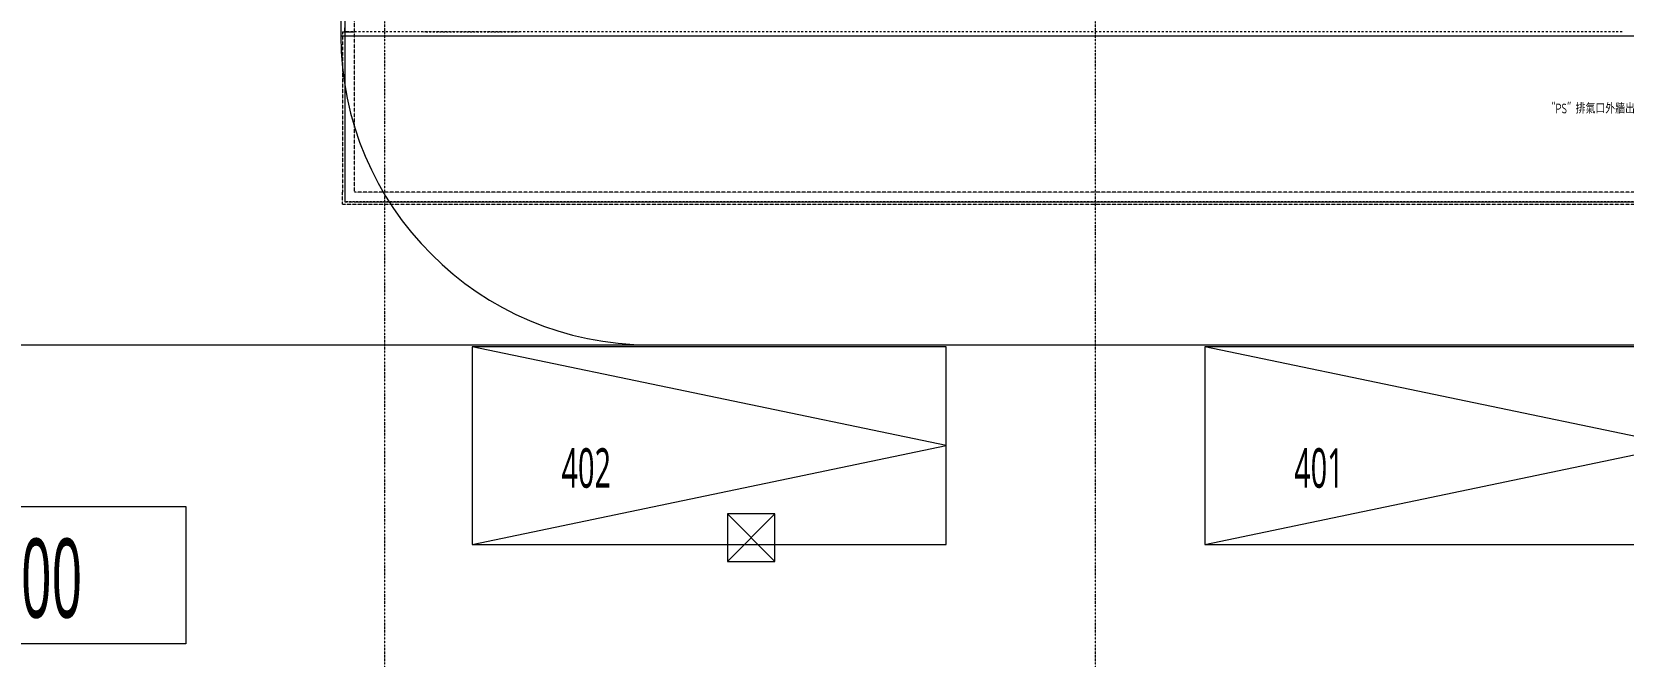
# Model space of a CAD drawing. Extents: x -76427 to 292734, y -42117 to 131250.
# Drawn here: x -4463 to 15682, y -8399 to -500 of the extents above; entities that cross this region are included whole.
import ezdxf

# ---------------------------------------------------------------- set-up
doc = ezdxf.new("R2010")
doc.units = 0
doc.header["$LTSCALE"] = 10
for name, pattern in [('H12PL1$0$DOTK0', [0.005, 0.0025, -0.0025]), ('H12PL1$0$DOTK1', [0.01, 0.005, -0.005]), ('H12PL1$0$JJP_三點線', [0.9, 0.3, -0.15, 0, -0.15, 0, -0.15, 0, -0.15]), ('H12PL1$0$JJP_虛線(退縮線、投影線、地下室範圍、非屬本工程、圖面分區)', [0.45, 0.3, -0.15])]:
    doc.linetypes.add(name, pattern=pattern)
for name, color, linetype in [('H12PL1$0$A-WALL-EX', 252, 'Continuous'), ('H12PL1$0$L10_14_LEVEL', 252, 'Continuous'), ('H12PL1$0$L10_14_PKG', 252, 'Continuous'), ('H12PL1$0$L10_14_PKG-NN', 252, 'Continuous'), ('H12PL1$0$L10_14_SIAGE1', 252, 'Continuous'), ('H12PL1$0$L10_14_SIAGE2', 252, 'Continuous'), ('H12PL1$0$L10_14_SITE', 252, 'Continuous'), ('H12PL1$0$L10_14_SUGATA3', 252, 'Continuous'), ('H12PL1$0$L10_14_SUGATA4', 252, 'Continuous'), ('H12PL1$0$L10_14_SUGATAD', 252, 'Continuous'), ('H12PL1$0$S-GRID', 252, 'Continuous'), ('XFM7P10PV$0$U-PCW-TXT', 252, 'Continuous')]:
    doc.layers.add(name, color=color, linetype=linetype)
doc.styles.add('H12PL1$0$Standard', font='', dxfattribs={"width": 0.8})
doc.styles.add('XFM7P10PV$0$aa-txt', font='isocp.shx', dxfattribs={"bigfont": 'chineset'})
doc.styles.get('H12PL1$0$Standard').set_extended_font_data('Microsoft JhengHei')

# ---------------------------------------------------------------- blocks, each defined once
blk = doc.blocks.new('H12PL1')
at = {"layer": 'H12PL1$0$A-WALL-EX', "linetype": 'H12PL1$0$JJP_虛線(退縮線、投影線、地下室範圍、非屬本工程、圖面分區)', "lineweight": 0}
for p, q in [((-500, 82879.97), (-500, -2529.97)), ((-500, -2529.97), (-500, -2649.97)), ((-500, -2649.97), (-380, -2649.97)), ((-380, -2649.97), (17500, -2649.97))]:
    blk.add_line(p, q, dxfattribs=at)
at = {"layer": 'H12PL1$0$A-WALL-EX', "linetype": 'H12PL1$0$JJP_虛線(退縮線、投影線、地下室範圍、非屬本工程、圖面分區)', "lineweight": 0, "flags": 128}
for points in [[(-500.03, 83000), (-500.03, -2650)], [(-380, -2529.97), (-380, 82879.97)], [(-530, -500), (-380, -500)], [(-530, -500), (-530, -2530)], [(-500, -500), (-380, -500)], [(-500, -500), (-500, -2650)], [(-380, -2530), (-380, -500)], [(-380, -2530), (-380, -500)], [(-530, -2680), (-530, -2530)], [(17500, -2529.97), (-380, -2529.97)], [(17500, -2530), (-380, -2530)], [(17500, -2530), (-380, -2530)], [(-530, -2680), (17500, -2680)], [(-500.03, -2650), (-500, -2650)], [(-500, -2650), (17500, -2650)], [(-500, -2650), (-380, -2650)], [(-380, -2650), (17500, -2650)]]:
    blk.add_lwpolyline(points, dxfattribs=at)
at = {"layer": 'H12PL1$0$A-WALL-EX', "lineweight": 0, "flags": 128}
blk.add_lwpolyline([(-500, 9500), (-500, -500)], dxfattribs=at)
at = {"layer": 'H12PL1$0$L10_14_LEVEL', "lineweight": 0, "flags": 128}
blk.add_lwpolyline([(-6674.71, -6507.17), (-2512.53, -6507.17), (-2512.53, -8242.94), (-6674.71, -8242.94)], close=True, dxfattribs=at)
at = {"layer": 'H12PL1$0$L10_14_PKG', "lineweight": 0, "flags": 128}
for points in [[(1112.5, -6985), (7112.5, -5735), (1112.5, -4485)], [(10387.5, -6985), (16387.5, -5735), (10387.5, -4485)]]:
    blk.add_lwpolyline(points, dxfattribs=at)
for points in [[(1112.5, -6985), (7112.5, -6985), (7112.5, -4485), (1112.5, -4485)], [(10387.5, -6985), (16387.5, -6985), (16387.5, -4485), (10387.5, -4485)]]:
    blk.add_lwpolyline(points, close=True, dxfattribs=at)
at = {"layer": 'H12PL1$0$L10_14_SIAGE1', "lineweight": 0, "flags": 128}
blk.add_lwpolyline([(-450.4, -501.7), (-501.2, -501.7), (-501.2, -450.9)], dxfattribs=at)
at = {"layer": 'H12PL1$0$L10_14_SIAGE2', "lineweight": 0, "flags": 128}
for points in [[(-450.4, -500), (-475.2, -500)], [(-400.8, -500), (-425.6, -500)], [(-351.2, -500), (-376, -500)], [(-301.6, -500), (-326.4, -500)], [(-252, -500), (-276.8, -500)], [(-202.4, -500), (-227.2, -500)], [(-152.8, -500), (-177.6, -500)], [(-103.2, -500), (-128, -500)], [(-53.6, -500), (-78.4, -500)], [(-4, -500), (-28.8, -500)], [(45.6, -500), (20.8, -500)], [(95.2, -500), (70.4, -500)], [(144.8, -500), (120, -500)], [(194.4, -500), (169.6, -500)], [(244, -500), (219.2, -500)], [(293.6, -500), (268.8, -500)], [(343.2, -500), (318.4, -500)], [(392.8, -500), (368, -500)], [(442.4, -500), (417.6, -500)], [(492, -500), (467.2, -500)], [(541.6, -500), (516.8, -500)], [(591.2, -500), (566.4, -500)], [(640.8, -500), (616, -500)], [(690.4, -500), (665.6, -500)], [(740, -500), (715.2, -500)], [(789.6, -500), (764.8, -500)], [(839.2, -500), (814.4, -500)], [(888.8, -500), (864, -500)], [(938.4, -500), (913.6, -500)], [(988, -500), (963.2, -500)], [(1037.6, -500), (1012.8, -500)], [(1087.2, -500), (1062.4, -500)], [(1136.8, -500), (1112, -500)], [(1186.4, -500), (1161.6, -500)], [(1236, -500), (1211.2, -500)], [(1285.6, -500), (1260.8, -500)], [(1335.2, -500), (1310.4, -500)], [(1384.8, -500), (1360, -500)], [(1434.4, -500), (1409.6, -500)], [(1484, -500), (1459.2, -500)], [(1533.6, -500), (1508.8, -500)], [(1583.2, -500), (1558.4, -500)], [(1632.8, -500), (1608, -500)], [(1682.4, -500), (1657.6, -500)], [(1732, -500), (1707.2, -500)], [(1781.6, -500), (1756.8, -500)], [(1831.2, -500), (1806.4, -500)], [(1880.8, -500), (1856, -500)], [(1930.4, -500), (1905.6, -500)], [(1980, -500), (1955.2, -500)], [(2029.6, -500), (2004.8, -500)], [(2079.2, -500), (2054.4, -500)], [(2128.8, -500), (2104, -500)], [(2178.4, -500), (2153.6, -500)], [(2228, -500), (2203.2, -500)], [(2277.6, -500), (2252.8, -500)], [(2327.2, -500), (2302.4, -500)], [(2376.8, -500), (2352, -500)], [(2426.4, -500), (2401.6, -500)], [(2476, -500), (2451.2, -500)], [(2525.6, -500), (2500.8, -500)], [(2575.2, -500), (2550.4, -500)], [(2624.8, -500), (2600, -500)], [(2674.4, -500), (2649.6, -500)], [(2724, -500), (2699.2, -500)], [(2773.6, -500), (2748.8, -500)], [(2823.2, -500), (2798.4, -500)], [(2872.8, -500), (2848, -500)], [(2922.4, -500), (2897.6, -500)], [(2972, -500), (2947.2, -500)], [(3021.6, -500), (2996.8, -500)], [(3071.2, -500), (3046.4, -500)], [(3120.8, -500), (3096, -500)], [(3170.4, -500), (3145.6, -500)], [(3220, -500), (3195.2, -500)], [(3269.6, -500), (3244.8, -500)], [(3319.2, -500), (3294.4, -500)], [(3368.8, -500), (3344, -500)], [(3418.4, -500), (3393.6, -500)], [(3468, -500), (3443.2, -500)], [(3517.6, -500), (3492.8, -500)], [(3567.2, -500), (3542.4, -500)], [(3616.8, -500), (3592, -500)], [(3666.4, -500), (3641.6, -500)], [(3716, -500), (3691.2, -500)], [(3765.6, -500), (3740.8, -500)], [(3815.2, -500), (3790.4, -500)], [(3864.8, -500), (3840, -500)], [(3914.4, -500), (3889.6, -500)], [(3964, -500), (3939.2, -500)], [(4013.6, -500), (3988.8, -500)], [(4063.2, -500), (4038.4, -500)], [(4112.8, -500), (4088, -500)], [(4162.4, -500), (4137.6, -500)], [(4212, -500), (4187.2, -500)], [(4261.6, -500), (4236.8, -500)], [(4311.2, -500), (4286.4, -500)], [(4360.8, -500), (4336, -500)], [(4410.4, -500), (4385.6, -500)], [(4460, -500), (4435.2, -500)], [(4509.6, -500), (4484.8, -500)], [(4559.2, -500), (4534.4, -500)], [(4608.8, -500), (4584, -500)], [(4658.4, -500), (4633.6, -500)], [(4708, -500), (4683.2, -500)], [(4757.6, -500), (4732.8, -500)], [(4807.2, -500), (4782.4, -500)], [(4856.8, -500), (4832, -500)], [(4906.4, -500), (4881.6, -500)], [(4956, -500), (4931.2, -500)], [(5005.6, -500), (4980.8, -500)], [(5055.2, -500), (5030.4, -500)], [(5104.8, -500), (5080, -500)], [(5154.4, -500), (5129.6, -500)], [(5204, -500), (5179.2, -500)], [(5253.6, -500), (5228.8, -500)], [(5303.2, -500), (5278.4, -500)], [(5352.8, -500), (5328, -500)], [(5402.4, -500), (5377.6, -500)], [(5452, -500), (5427.2, -500)], [(5501.6, -500), (5476.8, -500)], [(5551.2, -500), (5526.4, -500)], [(5600.8, -500), (5576, -500)], [(5650.4, -500), (5625.6, -500)], [(5700, -500), (5675.2, -500)], [(5749.6, -500), (5724.8, -500)], [(5799.2, -500), (5774.4, -500)], [(5848.8, -500), (5824, -500)], [(5898.4, -500), (5873.6, -500)], [(5948, -500), (5923.2, -500)], [(5997.6, -500), (5972.8, -500)], [(6047.2, -500), (6022.4, -500)], [(6096.8, -500), (6072, -500)], [(6146.4, -500), (6121.6, -500)], [(6196, -500), (6171.2, -500)], [(6245.6, -500), (6220.8, -500)], [(6295.2, -500), (6270.4, -500)], [(6344.8, -500), (6320, -500)], [(6394.4, -500), (6369.6, -500)], [(6444, -500), (6419.2, -500)], [(6493.6, -500), (6468.8, -500)], [(6543.2, -500), (6518.4, -500)], [(6592.8, -500), (6568, -500)], [(6642.4, -500), (6617.6, -500)], [(6692, -500), (6667.2, -500)], [(6741.6, -500), (6716.8, -500)], [(6791.2, -500), (6766.4, -500)], [(6840.8, -500), (6816, -500)], [(6890.4, -500), (6865.6, -500)], [(6940, -500), (6915.2, -500)], [(6989.6, -500), (6964.8, -500)], [(7039.2, -500), (7014.4, -500)], [(7088.8, -500), (7064, -500)], [(7138.4, -500), (7113.6, -500)], [(7188, -500), (7163.2, -500)], [(7237.6, -500), (7212.8, -500)], [(7287.2, -500), (7262.4, -500)], [(7336.8, -500), (7312, -500)], [(7386.4, -500), (7361.6, -500)], [(7436, -500), (7411.2, -500)], [(7485.6, -500), (7460.8, -500)], [(7535.2, -500), (7510.4, -500)], [(7584.8, -500), (7560, -500)], [(7634.4, -500), (7609.6, -500)], [(7684, -500), (7659.2, -500)], [(7733.6, -500), (7708.8, -500)], [(7783.2, -500), (7758.4, -500)], [(7832.8, -500), (7808, -500)], [(7882.4, -500), (7857.6, -500)], [(7932, -500), (7907.2, -500)], [(7981.6, -500), (7956.8, -500)], [(8031.2, -500), (8006.4, -500)], [(8080.8, -500), (8056, -500)], [(8130.4, -500), (8105.6, -500)], [(8180, -500), (8155.2, -500)], [(8229.6, -500), (8204.8, -500)], [(8279.2, -500), (8254.4, -500)], [(8328.8, -500), (8304, -500)], [(8378.4, -500), (8353.6, -500)], [(8428, -500), (8403.2, -500)], [(8477.6, -500), (8452.8, -500)], [(8527.2, -500), (8502.4, -500)], [(8576.8, -500), (8552, -500)], [(8626.4, -500), (8601.6, -500)], [(8676, -500), (8651.2, -500)], [(8725.6, -500), (8700.8, -500)], [(8775.2, -500), (8750.4, -500)], [(8824.8, -500), (8800, -500)], [(8874.4, -500), (8849.6, -500)], [(8924, -500), (8899.2, -500)], [(8973.6, -500), (8948.8, -500)], [(9023.2, -500), (8998.4, -500)], [(9072.8, -500), (9048, -500)], [(9122.4, -500), (9097.6, -500)], [(9172, -500), (9147.2, -500)], [(9221.6, -500), (9196.8, -500)], [(9271.2, -500), (9246.4, -500)], [(9320.8, -500), (9296, -500)], [(9370.4, -500), (9345.6, -500)], [(9420, -500), (9395.2, -500)], [(9469.6, -500), (9444.8, -500)], [(9519.2, -500), (9494.4, -500)], [(9568.8, -500), (9544, -500)], [(9618.4, -500), (9593.6, -500)], [(9668, -500), (9643.2, -500)], [(9717.6, -500), (9692.8, -500)], [(9767.2, -500), (9742.4, -500)], [(9816.8, -500), (9792, -500)], [(9866.4, -500), (9841.6, -500)], [(9916, -500), (9891.2, -500)], [(9965.6, -500), (9940.8, -500)], [(10015.2, -500), (9990.4, -500)], [(10064.8, -500), (10040, -500)], [(10114.4, -500), (10089.6, -500)], [(10164, -500), (10139.2, -500)], [(10213.6, -500), (10188.8, -500)], [(10263.2, -500), (10238.4, -500)], [(10312.8, -500), (10288, -500)], [(10362.4, -500), (10337.6, -500)], [(10412, -500), (10387.2, -500)], [(10461.6, -500), (10436.8, -500)], [(10511.2, -500), (10486.4, -500)], [(10560.8, -500), (10536, -500)], [(10610.4, -500), (10585.6, -500)], [(10660, -500), (10635.2, -500)], [(10709.6, -500), (10684.8, -500)], [(10759.2, -500), (10734.4, -500)], [(10808.8, -500), (10784, -500)], [(10858.4, -500), (10833.6, -500)], [(10908, -500), (10883.2, -500)], [(10957.6, -500), (10932.8, -500)], [(11007.2, -500), (10982.4, -500)], [(11056.8, -500), (11032, -500)], [(11106.4, -500), (11081.6, -500)], [(11156, -500), (11131.2, -500)], [(11205.6, -500), (11180.8, -500)], [(11255.2, -500), (11230.4, -500)], [(11304.8, -500), (11280, -500)], [(11354.4, -500), (11329.6, -500)], [(11404, -500), (11379.2, -500)], [(11453.6, -500), (11428.8, -500)], [(11503.2, -500), (11478.4, -500)], [(11552.8, -500), (11528, -500)], [(11602.4, -500), (11577.6, -500)], [(11652, -500), (11627.2, -500)], [(11701.6, -500), (11676.8, -500)], [(11751.2, -500), (11726.4, -500)], [(11800.8, -500), (11776, -500)], [(11850.4, -500), (11825.6, -500)], [(11900, -500), (11875.2, -500)], [(11949.6, -500), (11924.8, -500)], [(11999.2, -500), (11974.4, -500)], [(12048.8, -500), (12024, -500)], [(12098.4, -500), (12073.6, -500)], [(12148, -500), (12123.2, -500)], [(12197.6, -500), (12172.8, -500)], [(12247.2, -500), (12222.4, -500)], [(12296.8, -500), (12272, -500)], [(12346.4, -500), (12321.6, -500)], [(12396, -500), (12371.2, -500)], [(12445.6, -500), (12420.8, -500)], [(12495.2, -500), (12470.4, -500)], [(12544.8, -500), (12520, -500)], [(12594.4, -500), (12569.6, -500)], [(12644, -500), (12619.2, -500)], [(12693.6, -500), (12668.8, -500)], [(12743.2, -500), (12718.4, -500)], [(12792.8, -500), (12768, -500)], [(12842.4, -500), (12817.6, -500)], [(12892, -500), (12867.2, -500)], [(12941.6, -500), (12916.8, -500)], [(12991.2, -500), (12966.4, -500)], [(13040.8, -500), (13016, -500)], [(13090.4, -500), (13065.6, -500)], [(13140, -500), (13115.2, -500)], [(13189.6, -500), (13164.8, -500)], [(13239.2, -500), (13214.4, -500)], [(13288.8, -500), (13264, -500)], [(13338.4, -500), (13313.6, -500)], [(13388, -500), (13363.2, -500)], [(13437.6, -500), (13412.8, -500)], [(13487.2, -500), (13462.4, -500)], [(13536.8, -500), (13512, -500)], [(13586.4, -500), (13561.6, -500)], [(13636, -500), (13611.2, -500)], [(13685.6, -500), (13660.8, -500)], [(13735.2, -500), (13710.4, -500)], [(13784.8, -500), (13760, -500)], [(13834.4, -500), (13809.6, -500)], [(13884, -500), (13859.2, -500)], [(13933.6, -500), (13908.8, -500)], [(13983.2, -500), (13958.4, -500)], [(14032.8, -500), (14008, -500)], [(14082.4, -500), (14057.6, -500)], [(14132, -500), (14107.2, -500)], [(14181.6, -500), (14156.8, -500)], [(14231.2, -500), (14206.4, -500)], [(14280.8, -500), (14256, -500)], [(14330.4, -500), (14305.6, -500)], [(14380, -500), (14355.2, -500)], [(14429.6, -500), (14404.8, -500)], [(14479.2, -500), (14454.4, -500)], [(14528.8, -500), (14504, -500)], [(14578.4, -500), (14553.6, -500)], [(14628, -500), (14603.2, -500)], [(14677.6, -500), (14652.8, -500)], [(14727.2, -500), (14702.4, -500)], [(14776.8, -500), (14752, -500)], [(14826.4, -500), (14801.6, -500)], [(14876, -500), (14851.2, -500)], [(14925.6, -500), (14900.8, -500)], [(14975.2, -500), (14950.4, -500)], [(15024.8, -500), (15000, -500)], [(15074.4, -500), (15049.6, -500)], [(15124, -500), (15099.2, -500)], [(15173.6, -500), (15148.8, -500)], [(15223.2, -500), (15198.4, -500)], [(15272.8, -500), (15248, -500)], [(15322.4, -500), (15297.6, -500)], [(15372, -500), (15347.2, -500)], [(15421.6, -500), (15396.8, -500)], [(15471.2, -500), (15446.4, -500)], [(15520.8, -500), (15496, -500)], [(15570.4, -500), (15545.6, -500)], [(15620, -500), (15595.2, -500)], [(15669.6, -500), (15644.8, -500)]]:
    blk.add_lwpolyline(points, dxfattribs=at)
at = {"layer": 'H12PL1$0$L10_14_SITE', "lineweight": 0}
for p, q in [((-15800, -4460), (-500, -4460)), ((-500, -4460), (19198.58, -4460))]:
    blk.add_line(p, q, dxfattribs=at)
blk.add_arc((3360, -550), 3910, 180, 270, dxfattribs=at)
at = {"layer": 'H12PL1$0$L10_14_SUGATA3', "lineweight": 0}
for p, q in [((4342.78, -6600), (4942.78, -7200)), ((4342.78, -7200), (4942.78, -6600))]:
    blk.add_line(p, q, dxfattribs=at)
at = {"layer": 'H12PL1$0$L10_14_SUGATA3', "lineweight": 0, "flags": 128}
blk.add_lwpolyline([(4342.78, -7200), (4942.78, -7200), (4942.78, -6600), (4342.78, -6600)], close=True, dxfattribs=at)
at = {"layer": 'H12PL1$0$L10_14_SUGATA4', "lineweight": 0}
for p, q in [((-550, 9445), (-550, -550)), ((-550, -550), (17450, -550))]:
    blk.add_line(p, q, dxfattribs=at)
at = {"layer": 'H12PL1$0$L10_14_SUGATAD', "linetype": 'H12PL1$0$DOTK1', "lineweight": 0}
for p in [(-500, -501.7), (17450, -2650)]:
    blk.add_line(p, (-500, -2650), dxfattribs=at)
at = {"layer": 'H12PL1$0$L10_14_SUGATAD', "linetype": 'H12PL1$0$DOTK0', "lineweight": 0}
blk.add_line((500, -500), (1700, -500), dxfattribs=at)
at = {"layer": 'H12PL1$0$S-GRID', "linetype": 'H12PL1$0$JJP_三點線', "lineweight": 0}
for p, q in [((0, 128250), (0, -28000)), ((9000, 128250), (9000, -28000))]:
    blk.add_line(p, q, dxfattribs=at)
at = {"layer": 'H12PL1$0$L10_14_LEVEL', "linetype": 'Continuous', "lineweight": 0, "insert": (-6053.33, -7418.79), "char_height": 1000, "attachment_point": 4, "style": 'H12PL1$0$Standard'}
blk.add_mtext('\\A1;{\\W0.52;GL-400}', dxfattribs=at)
at = {"layer": 'H12PL1$0$L10_14_PKG-NN', "linetype": 'Continuous', "lineweight": 0, "char_height": 500, "attachment_point": 7, "style": 'H12PL1$0$Standard'}
for s, insert in [('\\A1;{\\W0.56;402}', (2243.03, -6275.21)), ('\\A1;{\\W0.56;401}', (11518.03, -6275.21))]:
    blk.add_mtext(s, dxfattribs=dict(at, insert=insert))
blk = doc.blocks.new('XFM7P10PV-200K')
at = {"elevation": 0}
blk.add_lwpolyline([(9806, 754.1, 0, 0, 0), (9806, 0, 0, 0, 0), (9806, -6364.6, 50, 50, 0)], format="xyseb", dxfattribs=at)
blk = doc.blocks.new('XFM7P10PV')
at = {"layer": 'XFM7P10PV$0$U-PCW-TXT', "style": 'XFM7P10PV$0$aa-txt', "width": 0.8}
blk.add_text('"PS" 排氣口外牆出口位置請和業主洽商', height=125, dxfattribs=at).set_placement((14775.5, -1532.8, 0))

msp = doc.modelspace()

# ---------------------------------------------------------------- block references
msp.add_blockref('XFM7P10PV', (0, 0))

# ---------------------------------------------------------------- next in the draw order: block references
msp.add_blockref('H12PL1', (0, 0))

# ---------------------------------------------------------------- next in the draw order: block references
msp.add_blockref('XFM7P10PV-200K', (0, 0))

doc.saveas('drawing.dxf')
